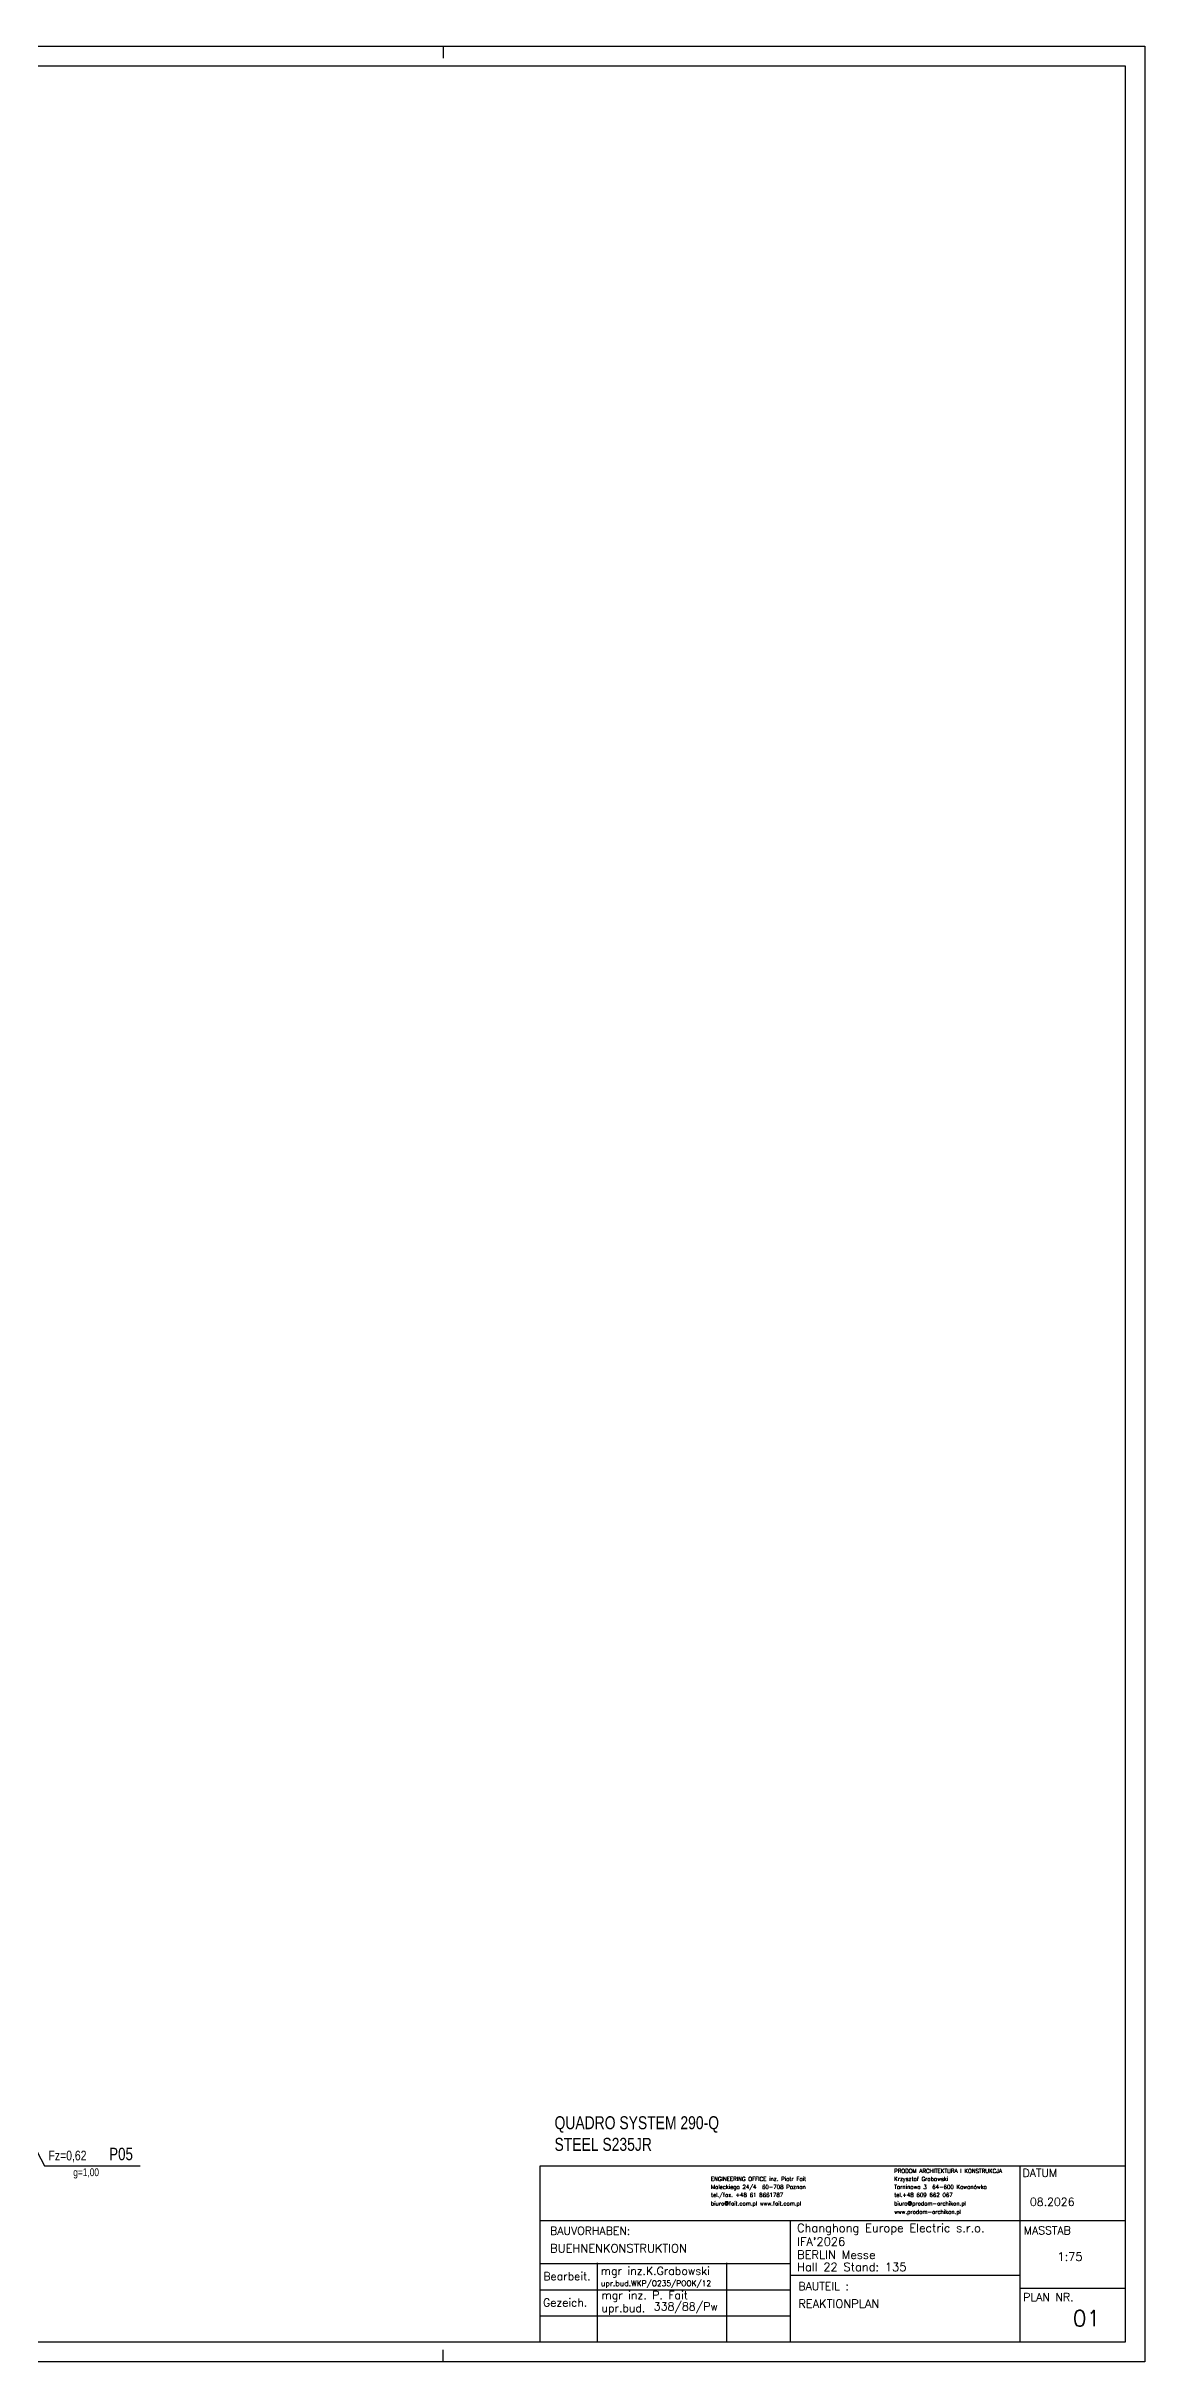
# Model space of a CAD drawing. Header units: millimetres. Extents: x -12741 to 29259, y -34211 to -4511.
# Drawn here: x 15169 to 29259, y -34211 to -4511 of the extents above; entities that cross this region are included whole.
import ezdxf

# ---------------------------------------------------------------- set-up
doc = ezdxf.new("R2010")
doc.units = ezdxf.units.MM
doc.header["$LTSCALE"] = 500
for name, color, linetype in [('A07', 5, 'Continuous'), ('A_025', 2, 'Continuous'), ('BS_ODN', 1, 'Continuous'), ('BS_pdz', 2, 'Continuous'), ('BS_ram', 2, 'Continuous'), ('BS_txc', 1, 'Continuous'), ('BS_TXG', 3, 'Continuous'), ('BS_wic', 1, 'Continuous'), ('BS_wig', 3, 'Continuous'), ('RAHM3', 2, 'Continuous')]:
    doc.layers.add(name, color=color, linetype=linetype)
doc.styles.add('BIKTC', font='bikromsw.shx', dxfattribs={"width": 0.85})
doc.styles.add('BIKTG', font='bikromsw.shx', dxfattribs={"width": 0.85})
doc.styles.add('BIKTS', font='bikromsw.shx', dxfattribs={"width": 0.85})
doc.styles.add('BIKWYM', font='bikromsw.shx', dxfattribs={"width": 0.8})
doc.styles.add('BUDEMAC', font='Simplex.shx')
doc.styles.add('DUŻY', font='Simplex.shx')
doc.styles.add('MAŁY', font='Simplex.shx')
doc.styles.add('ŚREDNI', font='Simplex.shx')
doc.dimstyles.new('BS_ST_50_cm', dxfattribs={"dimscale": 0.5, "dimtxt": 25, "dimasz": 1.666667, "dimexe": 24, "dimexo": 0, "dimgap": 0, "dimtad": 0, "dimdec": 1, "dimrnd": 0.5, "dimdsep": 46, "dimtxsty": 'BIKWYM', "dimblk": 'WYM-ST', "dimcen": 0, "dimdle": 20, "dimclrd": 256, "dimclre": 256, "dimclrt": 7, "dimadec": 0, "dimazin": 0, "dimtfac": 0.033333, "dimtdec": 1, "dimtix": 1, "dimtmove": 2, "dimatfit": 3, "dimldrblk": 'WYM-ST', "dimfxl": 0, "dimtvp": 0.8, "dimtolj": 1, "dimtzin": 0, "dimarcsym": 0})

# ---------------------------------------------------------------- blocks, each defined once
blk = doc.blocks.new('WYM-ST')
blk.add_hatch(color=256).paths.add_polyline_path([(-13, -3), (0, 0), (-13, 3)])
blk.add_lwpolyline([(0, 0), (-13, 3), (-13, -3), (0, 0)])
blk = doc.blocks.new('JPJO')
at = {"layer": 'A_025'}
for p, q in [((27246.3, 1058.1), (27246.3, 1370.6)), ((27246.3, 1058.1), (27246.3, 1370.6)), ((26751.5, 1059.4), (26751.5, 1261.4)), ((26751.5, 1059.4), (26751.5, 1261.4)), ((27083.3, 1059.4), (27083.3, 1261.4)), ((27083.3, 1059.4), (27083.3, 1261.4))]:
    blk.add_line(p, q, dxfattribs=at)
at = {"layer": 'BS_TXG'}
for p, q in [((28105.3, 1509.6), (26603.7, 1509.6)), ((28105.3, 1509.6), (26603.7, 1509.6)), ((26603.7, 1509.6), (26603.7, 1058.1)), ((26603.7, 1509.6), (26603.7, 1058.1))]:
    blk.add_line(p, q, dxfattribs=at)
at = {"layer": 'RAHM3'}
for p, q in [((27834.9, 1509.6), (27834.9, 1058.1)), ((27834.9, 1509.6), (27834.9, 1058.1)), ((26603.7, 1370.6), (28105.3, 1370.6)), ((26603.7, 1370.6), (28105.3, 1370.6)), ((26603.7, 1260), (27246.3, 1260)), ((26603.7, 1260), (27246.3, 1260)), ((26603.7, 1192.7), (27246.3, 1192.7)), ((27246.3, 1230.4), (27834.9, 1230.4)), ((27834.9, 1197), (28105.3, 1197)), ((27834.9, 1197), (28105.3, 1197)), ((26603.7, 1125.4), (27246.3, 1125.4)), ((26603.7, 1125.4), (27246.3, 1125.4))]:
    blk.add_line(p, q, dxfattribs=at)
at = {"layer": 'BS_txc', "style": 'MAŁY'}
for s, p in [('PRODOM ARCHITEKTURA I KONSTRUKCJA', (27512.6, 1492.2)), ('tel./fax. +48 61 8661787', (27042.5, 1430.6)), ('ENGINEERING OFFICE inz. Piotr Fait', (27042.5, 1471.7)), ('Maleckiego 24/4  60-708 Poznan', (27042.5, 1451.1)), ('Tarninowa 3  64-600 Kowanówko', (27512.6, 1451.1)), ('tel.+48 609 662 067', (27512.6, 1430.6)), ('Krzysztof Grabowski', (27512.6, 1471.7)), ('biuro@fait.com.pl www.fait.com.pl', (27042.5, 1408.9)), ('www.prodom-archikon.pl', (27512.6, 1387.2)), ('biuro@prodom-archikon.pl', (27512.6, 1408.9))]:
    blk.add_text(s, height=10.25, rotation=360, dxfattribs=at).set_placement(p)
at = {"layer": 'BS_txc'}
for s, height, style, p in [('DATUM', 20.53, 'BUDEMAC', (27841.9, 1481.9)), ('08.2026', 20.53, 'MAŁY', (27860.8, 1407.9)), ('BAUVORHABEN:', 20.527, 'BUDEMAC', (26629.8, 1333.6)), ('MASSTAB', 20.53, 'BUDEMAC', (27845.1, 1334.7)), ('mgr inz.K.Grabowski', 20.527, 'BUDEMAC', (26759.7, 1230.6)), ('Bearbeit.', 20.53, 'BUDEMAC', (26612.4, 1217)), ('upr.bud.WKP/O235/POOK/12', 14.099, 'BUDEMAC', (26760.2, 1202)), ('mgr inz. P. Fait', 20.527, 'BUDEMAC', (26761.6, 1168.6)), ('BAUTEIL :', 20.53, 'BUDEMAC', (27266.8, 1191.3)), ('Gezeich.', 20.53, 'BUDEMAC', (26611.7, 1149.4)), ('upr.bud.', 20.53, 'BUDEMAC', (26761.6, 1135.3)), ('338/88/Pw', 20.53, 'BUDEMAC', (26895.9, 1139.5)), ('PLAN NR.', 20.53, 'BUDEMAC', (27843.5, 1163.3))]:
    blk.add_text(s, height=height, dxfattribs=dict(at, style=style)).set_placement(p)
at = {"layer": 'BS_TXG', "style": 'ŚREDNI'}
for s, height, p in [('BUEHNENKONSTRUKTION', 21.553, (26629.8, 1288.3)), ('Changhong Europe Electric s.r.o.', 21.553, (27263.3, 1340.4)), ("IFA'2026", 21.55, (27263.3, 1305.5)), ('BERLIN Messe ', 21.553, (27263.3, 1271.6)), ('Hall 22 Stand: 135', 21.553, (27263.3, 1240.3))]:
    blk.add_text(s, height=height, dxfattribs=at).set_placement(p)

msp = doc.modelspace()

# ---------------------------------------------------------------- linework, layer by layer
at = {"layer": 'BS_pdz', "color": 1}
for p, q in [((20258.83, -4510.88), (20258.83, -4660.88)), ((20258.83, -34210.88), (20258.83, -34060.88))]:
    msp.add_line(p, q, dxfattribs=at)
at = {"layer": 'BS_ram', "color": 1}
msp.add_lwpolyline([(-12741.17, -34210.88), (-12741.17, -4510.88), (29258.83, -4510.88), (29258.83, -34210.88)], close=True, dxfattribs=at)
at = {"layer": 'BS_ram'}
msp.add_lwpolyline([(-11241.17, -33960.88), (-11241.17, -4760.88), (29008.83, -4760.88), (29008.83, -33960.88)], close=True, dxfattribs=at)

# ---------------------------------------------------------------- block references
at = {"layer": 'BS_wic', "xscale": 5, "yscale": 5, "zscale": 5}
msp.add_blockref('JPJO', (-111517.51, -39251.13), dxfattribs=at)

# ---------------------------------------------------------------- texts
at = {"layer": 'A07', "style": 'DUŻY'}
msp.add_text('01', height=205.266, dxfattribs=at).set_placement((28337.29, -33756.86))
at = {"layer": 'BS_ram', "style": 'ŚREDNI'}
msp.add_text('1:75', height=107.764, dxfattribs=at).set_placement((28138.93, -32917.25))
at = {"layer": 'BS_txc', "style": 'BIKTC', "width": 0.8}
msp.add_text('g=1,00', height=100, rotation=360, dxfattribs=at).set_placement((15514.66, -31830.99))
at = {"layer": 'BS_TXG', "style": 'BIKTG', "width": 0.8}
for s, p in [('QUADRO SYSTEM 290-Q', (21688.2, -31228.87)), ('STEEL S235JR', (21688.2, -31506.3))]:
    msp.add_text(s, height=166.6667, dxfattribs=at).set_placement(p)
msp.add_text('P05', height=160, rotation=360, dxfattribs=at).set_placement((15975.67, -31626.63))
at = {"layer": 'BS_TXG', "style": 'ŚREDNI'}
msp.add_text('REAKTIONPLAN', height=107.7644, dxfattribs=at).set_placement((24815.1, -33521.58))
at = {"layer": 'BS_wig', "style": 'BIKTS', "width": 0.8}
msp.add_text('Fz=0,62', height=125, rotation=360, dxfattribs=at).set_placement((15197.3, -31628.97))

# ---------------------------------------------------------------- leaders
at = {"layer": 'BS_ODN'}
msp.add_leader([(14716.85, -30881.73), (15147.3, -31697.22), (16372.71, -31697.22)], dimstyle='BS_ST_50_cm', dxfattribs=at)

doc.saveas('drawing.dxf')
